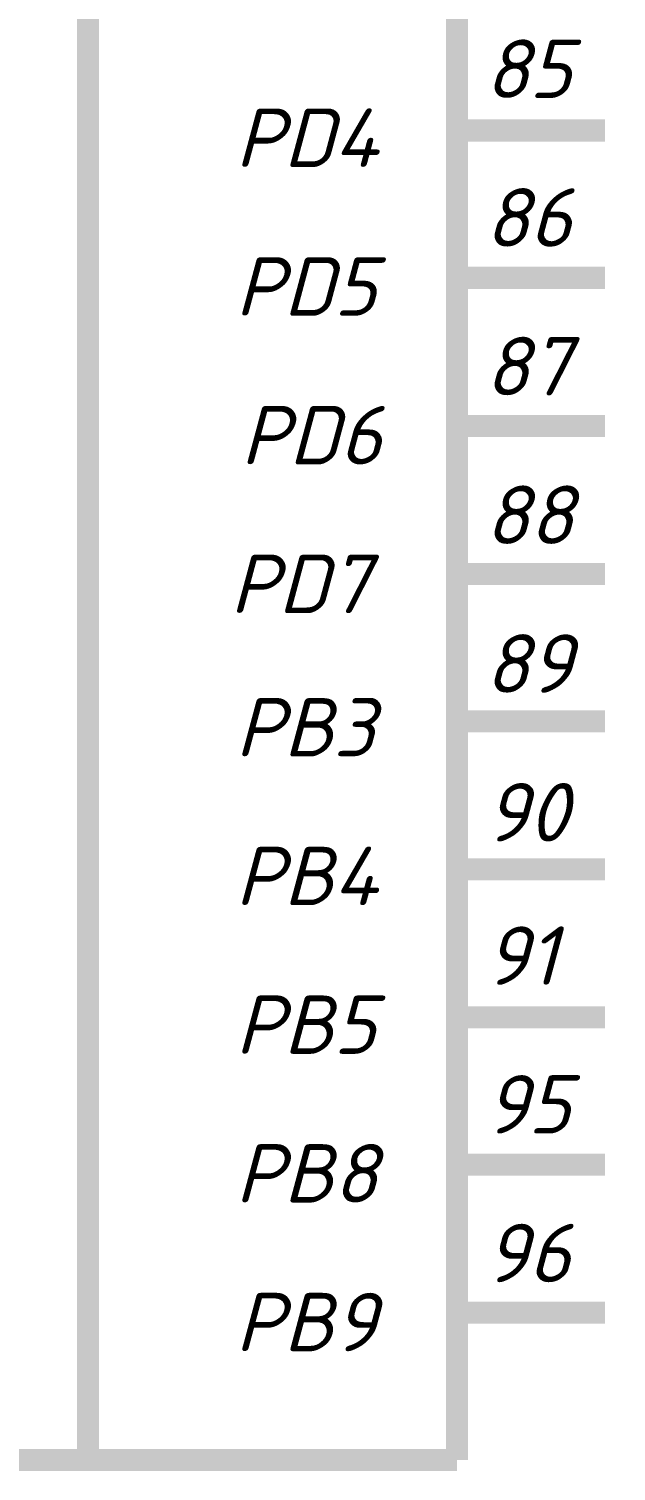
# Model space of a CAD drawing. Header units: inches. Extents: x 0 to 841, y 0 to 594.
# Drawn here: x 375.52 to 395.39, y 159.62 to 208.42 of the extents above; entities that cross this region are included whole.
import ezdxf

# ---------------------------------------------------------------- set-up
doc = ezdxf.new("R2010")
doc.units = ezdxf.units.IN
doc.layers.add('Sheet', color=255, linetype='Continuous')
doc.styles.get("Standard").update_dxf_attribs({"font": 'isocpeui.ttf'})

msp = doc.modelspace()

# ---------------------------------------------------------------- linework, layer by layer
at = {"layer": 'Sheet'}
for points in [[(377.516, 159.999, 0.749, 0.749, 0), (377.516, 449.992, 0.749, 0.749, 0)], [(390.002, 449.992, 0.749, 0.749, 0), (390.002, 159.999, 0.749, 0.749, 0)], [(390.002, 204.985, 0.749, 0.749, 0), (395.01, 204.985, 0.749, 0.749, 0)], [(390.002, 204.985, 0.3, 0.3, 0), (395.01, 204.985, 0.3, 0.3, 0)], [(390.002, 199.999, 0.749, 0.749, 0), (395.01, 199.999, 0.749, 0.749, 0)], [(390.002, 199.999, 0.3, 0.3, 0), (395.01, 199.999, 0.3, 0.3, 0)], [(390.002, 194.99, 0.749, 0.749, 0), (395.01, 194.99, 0.749, 0.749, 0)], [(390.002, 194.99, 0.3, 0.3, 0), (395.01, 194.99, 0.3, 0.3, 0)], [(390.002, 189.982, 0.749, 0.749, 0), (395.01, 189.982, 0.749, 0.749, 0)], [(390.002, 189.982, 0.3, 0.3, 0), (395.01, 189.982, 0.3, 0.3, 0)], [(390.002, 184.996, 0.749, 0.749, 0), (395.01, 184.996, 0.749, 0.749, 0)], [(390.002, 184.996, 0.3, 0.3, 0), (395.01, 184.996, 0.3, 0.3, 0)], [(390.002, 179.988, 0.749, 0.749, 0), (395.01, 179.988, 0.749, 0.749, 0)], [(390.002, 179.988, 0.3, 0.3, 0), (395.01, 179.988, 0.3, 0.3, 0)], [(390.002, 174.979, 0.749, 0.749, 0), (395.01, 174.979, 0.749, 0.749, 0)], [(390.002, 174.979, 0.3, 0.3, 0), (395.01, 174.979, 0.3, 0.3, 0)], [(390.002, 169.993, 0.749, 0.749, 0), (395.01, 169.993, 0.749, 0.749, 0)], [(390.002, 169.993, 0.3, 0.3, 0), (395.01, 169.993, 0.3, 0.3, 0)], [(390.002, 164.985, 0.749, 0.749, 0), (395.01, 164.985, 0.749, 0.749, 0)], [(390.002, 164.985, 0.3, 0.3, 0), (395.01, 164.985, 0.3, 0.3, 0)], [(390.002, 159.999, 0.749, 0.749, 0), (355.013, 159.999, 0.749, 0.749, 0)]]:
    msp.add_lwpolyline(points, format="xyseb", dxfattribs=at)

# ---------------------------------------------------------------- texts
for s, p in [('85', (390.946, 206.085)), ('PD4', (382.501, 203.75)), ('86', (390.946, 201.054)), ('PD5', (382.501, 198.719)), ('87', (390.946, 196.024)), ('PD6', (382.681, 193.688)), ('88', (390.946, 190.993)), ('PD7', (382.322, 188.657)), ('89', (390.946, 185.962)), ('PB3', (382.501, 183.806)), ('90', (390.946, 180.931)), ('PB4', (382.501, 178.775)), ('91', (390.946, 176.08)), ('PB5', (382.501, 173.744)), ('95', (390.946, 171.049)), ('PB8', (382.501, 168.713)), ('96', (390.946, 166.018)), ('PB9', (382.501, 163.682))]:
    msp.add_text(s, height=1.9764, dxfattribs=at).set_placement(p)

doc.saveas('drawing.dxf')
